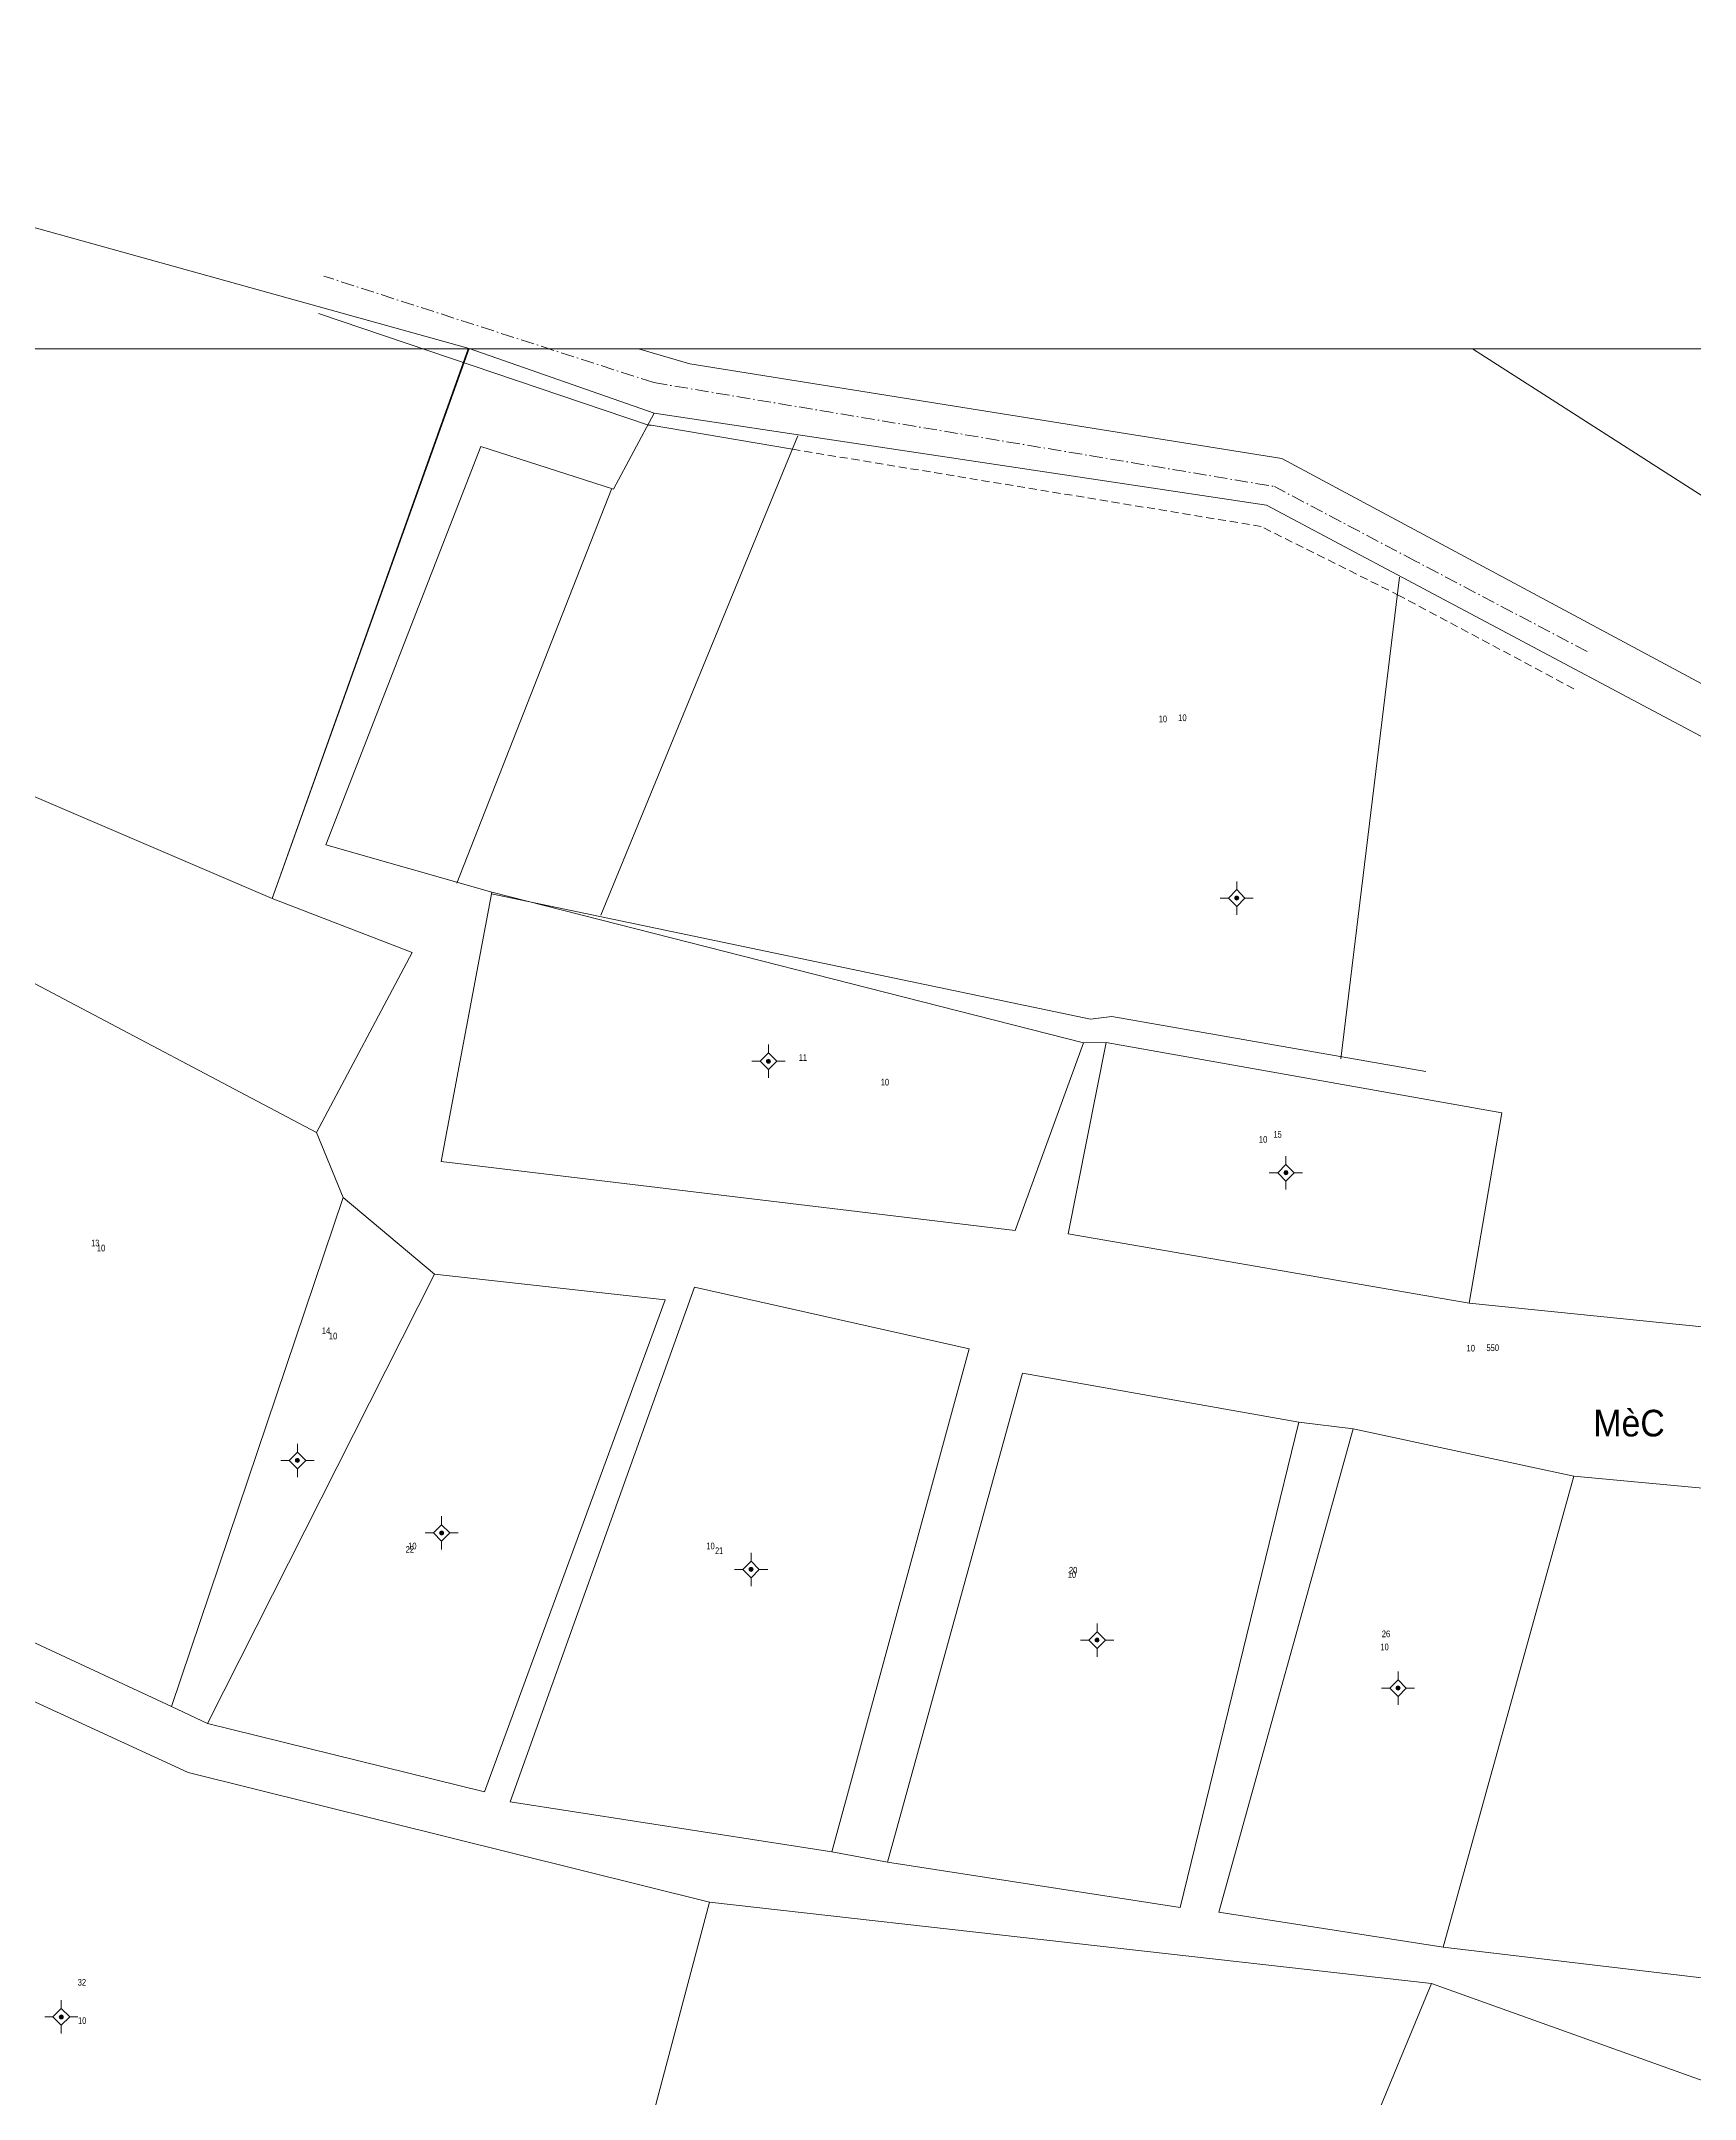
# Model space of a CAD drawing. Header units: metres. Extents: x 343613 to 365037, y 1839984 to 1846362.
# Drawn here: x 364601.9 to 364726.1, y 1840868.5 to 1841023.1 of the extents above; entities that cross this region are included whole.
import ezdxf
from ezdxf.enums import TextEntityAlignment as Align

# ---------------------------------------------------------------- set-up
doc = ezdxf.new("R2010")
doc.units = ezdxf.units.M
doc.header["$LTSCALE"] = 0.2
doc.linetypes.add('DOT_DASHED', pattern=[7.7, 5, -1.2, 0.3, -1.2])
doc.linetypes.add('MEDIUM_DASHED', pattern=[4.5, 3, -1.5])
for name, color, linetype, lineweight in [('10', 7, 'Continuous', 13), ('11', 7, 'Continuous', 13), ('2', 7, 'DOT_DASHED', 13), ('22', 7, 'Continuous', 13)]:
    doc.layers.add(name, color=color, linetype=linetype, lineweight=lineweight)
doc.layers.add('14', color=7, linetype='Continuous')
doc.layers.add('15', color=7, linetype='Continuous')

msp = doc.modelspace()

# ---------------------------------------------------------------- hatches: boundary and pattern name
at = {"layer": '11'}
for points in [[(364691.8598, 1840958.74, 1), (364691.5598, 1840958.74, 1)], [(364656.6898, 1840946.48, 1), (364656.3897, 1840946.48, 1)], [(364695.5598, 1840938.1, 1), (364695.2598, 1840938.1, 1)], [(364621.3098, 1840916.5, 1), (364621.0098, 1840916.5, 1)], [(364632.1398, 1840911.05, 1), (364631.8397, 1840911.05, 1)], [(364655.3798, 1840908.31, 1), (364655.0797, 1840908.31, 1)], [(364681.3798, 1840903, 1), (364681.0797, 1840903, 1)], [(364703.9798, 1840899.4, 1), (364703.6798, 1840899.4, 1)], [(364603.5698, 1840874.7, 1), (364603.2697, 1840874.7, 1)]]:
    msp.add_hatch(color=256, dxfattribs=at).paths.add_polyline_path(points)

# ---------------------------------------------------------------- linework, layer by layer
at = {"layer": '10'}
for p, q in [((364634.06, 1841000.02), (364550.9, 1841023.1)), ((364634.06, 1841000.02), (364647.96, 1840995.16)), ((364634.06, 1841000.02), (364644.22, 1841000)), ((364643.94, 1840957.45), (364658.74, 1840993.45)), ((364633.14, 1840959.85), (364644.74, 1840989.45)), ((364703.94, 1840982.85), (364699.54, 1840946.65)), ((364680.74, 1840949.65), (364635.74, 1840959.05)), ((364680.74, 1840949.65), (364682.34, 1840949.85)), ((364682.34, 1840949.85), (364705.91, 1840945.71)), ((364680.21, 1840947.86), (364681.91, 1840947.89)), ((364622.58, 1840941.12), (364624.59, 1840936.25)), ((364611.69, 1840898.01), (364624.59, 1840936.25)), ((364624.59, 1840936.25), (364631.46, 1840930.5)), ((364614.4, 1840896.75), (364631.46, 1840930.5)), ((364707.21, 1840879.93), (364717.03, 1840915.32)), ((364600.83, 1840903.07), (364611.69, 1840898.01)), ((364611.69, 1840898.01), (364614.4, 1840896.75)), ((364661.29, 1840887.09), (364665.47, 1840886.32)), ((364652.12, 1840883.32), (364640.58, 1840840.03)), ((364652.12, 1840883.32), (364706.35, 1840877.21)), ((364707.21, 1840879.93), (364753.76, 1840874.44)), ((364685.85, 1840827.84), (364706.35, 1840877.21))]:
    msp.add_line(p, q, dxfattribs=at)
for points in [[(364634.06, 1841000.02), (364619.26, 1840958.7), (364571.21, 1840979.29), (364552.83, 1840990.25)], [(364644.22, 1841000), (364646.78, 1841000), (364709.42, 1841000)], [(365000, 1840785.84), (364970.96, 1840806.06), (364896.33, 1840842.77), (364831.95, 1840875.55), (364744.81, 1840965.08), (364695.09, 1840991.76), (364650.62, 1840998.86), (364646.78, 1841000)], [(364906.47, 1840917.77), (364795.29, 1841000), (364788.2, 1841000), (364790.45, 1840998.28), (364770.18, 1840961.11), (364709.42, 1841000)], [(364709.17, 1840928.3), (364768.35, 1840922.31), (364776.54, 1840926.44), (364742.25, 1840962.55), (364693.96, 1840988.24), (364647.96, 1840995.16), (364644.89, 1840989.44), (364634.94, 1840992.65), (364623.28, 1840962.74), (364635.77, 1840959.19)], [(364622.58, 1840941.12), (364629.78, 1840954.64), (364619.26, 1840958.7)], [(364584.45, 1840940.55), (364600.99, 1840952.54), (364622.58, 1840941.12)], [(364614.4, 1840896.75), (364635.2, 1840891.6), (364648.79, 1840928.57), (364631.46, 1840930.5)], [(364717.03, 1840915.32), (364700.45, 1840918.87), (364690.38, 1840882.56), (364707.21, 1840879.93)], [(364766.5, 1840913.18), (364726.97, 1840914.38), (364717.03, 1840915.32)], [(364598.26, 1840899.83), (364612.96, 1840893.06), (364652.12, 1840883.32)], [(364706.35, 1840877.21), (364749.1, 1840861.89), (364767.9, 1840842.1)]]:
    msp.add_lwpolyline(points, dxfattribs=at)
for points in [[(364635.77, 1840959.19), (364680.21, 1840947.86), (364675.06, 1840933.76), (364631.96, 1840938.96)], [(364681.91, 1840947.89), (364711.62, 1840942.6), (364709.17, 1840928.3), (364679.06, 1840933.51)], [(364661.29, 1840887.09), (364671.61, 1840924.88), (364650.99, 1840929.52), (364637.13, 1840890.85)], [(364665.47, 1840886.32), (364675.63, 1840923.06), (364696.39, 1840919.36), (364687.46, 1840882.93)]]:
    msp.add_lwpolyline(points, close=True, dxfattribs=at)
at = {"layer": '11'}
for p, q in [((364691.71, 1840959.99), (364691.71, 1840959.37)), ((364691.09, 1840958.74), (364690.46, 1840958.74)), ((364692.96, 1840958.74), (364692.33, 1840958.74)), ((364691.71, 1840958.11), (364691.71, 1840957.49)), ((364656.54, 1840947.73), (364656.54, 1840947.11)), ((364655.91, 1840946.48), (364655.29, 1840946.48)), ((364657.79, 1840946.48), (364657.17, 1840946.48)), ((364656.54, 1840945.85), (364656.54, 1840945.23)), ((364695.41, 1840939.35), (364695.41, 1840938.73)), ((364694.79, 1840938.1), (364694.16, 1840938.1)), ((364695.41, 1840937.47), (364695.41, 1840936.85)), ((364696.66, 1840938.1), (364696.03, 1840938.1)), ((364621.16, 1840917.75), (364621.16, 1840917.13)), ((364620.53, 1840916.5), (364619.91, 1840916.5)), ((364621.16, 1840915.87), (364621.16, 1840915.25)), ((364622.41, 1840916.5), (364621.79, 1840916.5)), ((364631.99, 1840912.3), (364631.99, 1840911.67)), ((364631.37, 1840911.05), (364630.74, 1840911.05)), ((364633.24, 1840911.05), (364632.61, 1840911.05)), ((364631.99, 1840910.43), (364631.99, 1840909.8)), ((364655.23, 1840909.56), (364655.23, 1840908.93)), ((364654.61, 1840908.31), (364653.98, 1840908.31)), ((364655.23, 1840907.69), (364655.23, 1840907.06)), ((364656.48, 1840908.31), (364655.85, 1840908.31)), ((364680.61, 1840903), (364679.98, 1840903)), ((364681.23, 1840904.25), (364681.23, 1840903.63)), ((364682.48, 1840903), (364681.85, 1840903)), ((364681.23, 1840902.37), (364681.23, 1840901.75)), ((364703.83, 1840900.65), (364703.83, 1840900.03)), ((364703.21, 1840899.4), (364702.58, 1840899.4)), ((364703.83, 1840898.77), (364703.83, 1840898.15)), ((364705.08, 1840899.4), (364704.45, 1840899.4)), ((364603.42, 1840875.95), (364603.42, 1840875.33)), ((364602.79, 1840874.7), (364602.17, 1840874.7)), ((364603.42, 1840874.07), (364603.42, 1840873.45)), ((364604.67, 1840874.7), (364604.05, 1840874.7))]:
    msp.add_line(p, q, dxfattribs=at)
for points in [[(364691.71, 1840959.37), (364691.09, 1840958.74), (364691.71, 1840958.11), (364692.33, 1840958.74)], [(364656.54, 1840947.11), (364655.91, 1840946.48), (364656.54, 1840945.85), (364657.17, 1840946.48)], [(364695.41, 1840938.73), (364694.79, 1840938.1), (364695.41, 1840937.47), (364696.03, 1840938.1)], [(364621.16, 1840917.13), (364620.53, 1840916.5), (364621.16, 1840915.87), (364621.79, 1840916.5)], [(364631.99, 1840911.67), (364631.37, 1840911.05), (364631.99, 1840910.43), (364632.61, 1840911.05)], [(364655.23, 1840908.93), (364654.61, 1840908.31), (364655.23, 1840907.69), (364655.85, 1840908.31)], [(364681.23, 1840903.63), (364680.61, 1840903), (364681.23, 1840902.37), (364681.85, 1840903)], [(364703.83, 1840900.03), (364703.21, 1840899.4), (364703.83, 1840898.77), (364704.45, 1840899.4)], [(364603.42, 1840875.33), (364602.79, 1840874.7), (364603.42, 1840874.07), (364604.05, 1840874.7)]]:
    msp.add_lwpolyline(points, close=True, dxfattribs=at)
for centre in [(364691.7098, 1840958.74), (364656.5397, 1840946.48), (364695.4098, 1840938.1), (364621.1598, 1840916.5), (364631.9898, 1840911.05), (364655.2297, 1840908.31), (364681.2297, 1840903), (364703.8298, 1840899.4), (364603.4198, 1840874.7)]:
    msp.add_circle(centre, 0.15, dxfattribs=at)
at = {"layer": '2'}
for p, q in [((364647.94, 1840997.45), (364623.14, 1841005.45)), ((364647.94, 1840997.45), (364694.54, 1840989.65)), ((364705.14, 1840984.05), (364694.54, 1840989.65)), ((364718.04, 1840977.25), (364705.14, 1840984.05))]:
    msp.add_line(p, q, dxfattribs=at)
at = {"layer": '2', "linetype": 'Continuous'}
for p, q in [((364647.54, 1840994.25), (364622.74, 1841002.65)), ((364647.74, 1840994.25), (364647.54, 1840994.25)), ((364647.74, 1840994.25), (364658.34, 1840992.45))]:
    msp.add_line(p, q, dxfattribs=at)
at = {"layer": '2', "linetype": 'MEDIUM_DASHED'}
msp.add_line((364658.34, 1840992.45), (364693.54, 1840986.65), dxfattribs=at)
msp.add_lwpolyline([(364717.04, 1840974.45), (364703.94, 1840981.45), (364693.54, 1840986.65)], dxfattribs=at)
at = {"layer": '22'}
for p, q in [((364633.99, 1841000), (364619.26, 1840958.7)), ((364611.69, 1840898.01), (364624.59, 1840936.25)), ((364707.21, 1840879.93), (364717.03, 1840915.32)), ((364652.12, 1840883.32), (364640.58, 1840840.03)), ((364652.12, 1840883.32), (364706.35, 1840877.21)), ((364707.21, 1840879.93), (364753.76, 1840874.44)), ((364685.85, 1840827.84), (364706.35, 1840877.21))]:
    msp.add_line(p, q, dxfattribs=at)
for points in [[(364000, 1840183.44), (364000, 1841000), (364982.82, 1841000)], [(364709.42, 1841000), (364770.18, 1840961.11), (364790.45, 1840998.28)], [(364647.96, 1840995.16), (364644.89, 1840989.44), (364634.94, 1840992.65), (364623.28, 1840962.74), (364635.77, 1840959.19)], [(364647.96, 1840995.16), (364693.96, 1840988.24), (364742.25, 1840962.55), (364776.54, 1840926.44)], [(364619.26, 1840958.7), (364571.21, 1840979.29), (364552.83, 1840990.25)], [(364622.58, 1840941.12), (364629.78, 1840954.64), (364619.26, 1840958.7)], [(364680.21, 1840947.86), (364675.06, 1840933.76), (364631.96, 1840938.96), (364635.77, 1840959.19)], [(364635.77, 1840959.19), (364680.21, 1840947.86), (364681.91, 1840947.89)], [(364584.45, 1840940.55), (364600.99, 1840952.54), (364622.58, 1840941.12)], [(364709.17, 1840928.3), (364679.06, 1840933.51), (364681.91, 1840947.89)], [(364681.91, 1840947.89), (364711.62, 1840942.6), (364709.17, 1840928.3)], [(364622.58, 1840941.12), (364624.59, 1840936.25), (364631.46, 1840930.5)], [(364600.83, 1840903.07), (364611.69, 1840898.01), (364614.4, 1840896.75), (364631.46, 1840930.5)], [(364614.4, 1840896.75), (364635.2, 1840891.6), (364648.79, 1840928.57), (364631.46, 1840930.5)], [(364776.54, 1840926.44), (364768.35, 1840922.31), (364709.17, 1840928.3)], [(364665.47, 1840886.32), (364675.63, 1840923.06), (364696.39, 1840919.36)], [(364665.47, 1840886.32), (364687.46, 1840882.93), (364696.39, 1840919.36)], [(364700.45, 1840918.87), (364690.38, 1840882.56), (364707.21, 1840879.93)], [(364696.39, 1840919.36), (364700.45, 1840918.87), (364717.03, 1840915.32)], [(364766.5, 1840913.18), (364726.97, 1840914.38), (364717.03, 1840915.32)], [(364594.24, 1840902.06), (364598.26, 1840899.83), (364612.96, 1840893.06), (364652.12, 1840883.32)], [(364706.35, 1840877.21), (364749.1, 1840861.89), (364767.9, 1840842.1)]]:
    msp.add_lwpolyline(points, dxfattribs=at)
msp.add_lwpolyline([(364661.29, 1840887.09), (364671.61, 1840924.88), (364650.99, 1840929.52), (364637.13, 1840890.85)], close=True, dxfattribs=at)

# ---------------------------------------------------------------- texts
at = {"layer": '14', "width": 0.85}
for p in [(364685.85, 1840971.94), (364664.97, 1840944.66), (364693.38, 1840940.36), (364606.09, 1840932.2), (364623.52, 1840925.59), (364708.98, 1840924.68), (364629.47, 1840909.82), (364651.87, 1840909.82), (364679.02, 1840907.68), (364702.5, 1840902.24), (364604.67, 1840874.17)]:
    msp.add_text('10', height=0.5, dxfattribs=at).set_placement(p)
at = {"layer": '15'}
for s, width, p in [('10', 0.85, (364687.32, 1840972.03)), ('11', 0.75, (364658.82, 1840946.51)), ('15', 0.8, (364694.48, 1840940.74)), ('13', 0.8, (364605.66, 1840932.58)), ('14', 0.85, (364622.99, 1840925.99)), ('550', 0.85, (364710.47, 1840924.71)), ('22', 0.85, (364629.28, 1840909.56)), ('21', 0.75, (364652.53, 1840909.47)), ('20', 0.85, (364679.11, 1840908)), ('26', 0.85, (364702.61, 1840903.22)), ('32', 0.85, (364604.65, 1840877.05))]:
    msp.add_text(s, height=0.5, dxfattribs=dict(at, width=width)).set_placement(p)
at = {"layer": '22', "width": 0.95}
msp.add_text('MèC', height=2, dxfattribs=at).set_placement((364721.185, 1840918.3), align=Align.CENTER)

doc.saveas('drawing.dxf')
